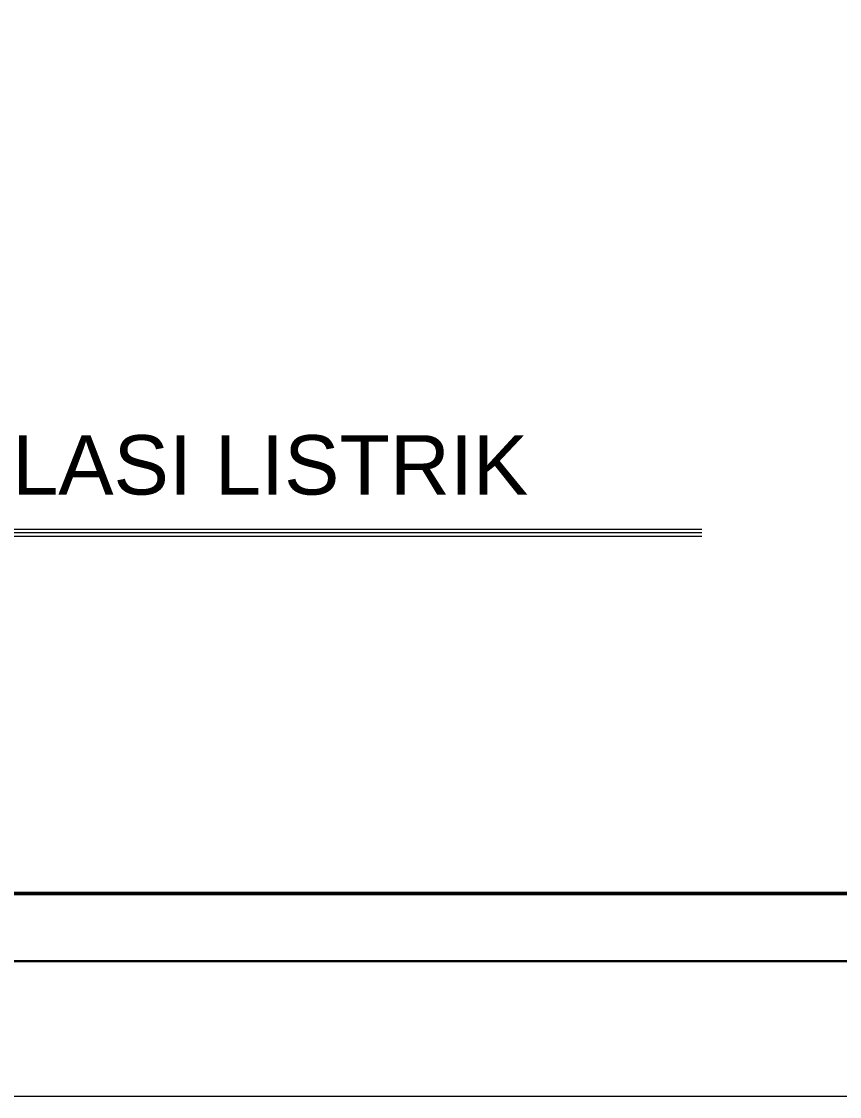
# Model space of a CAD drawing. Header units: centimetres. Extents: x 134057 to 145613, y 5028 to 39996.
# Drawn here: x 141672 to 142450, y 24699 to 25721 of the extents above; entities that cross this region are included whole.
import ezdxf

# ---------------------------------------------------------------- set-up
doc = ezdxf.new("R2010")
doc.units = ezdxf.units.CM
for name, color, linetype, lineweight in [('Kertas', 252, 'Continuous', 20), ('Legenda', 252, 'Continuous', 20), ('TEXT', 3, 'Continuous', 20)]:
    doc.layers.add(name, color=color, linetype=linetype, lineweight=lineweight)
doc.styles.get("Standard").update_dxf_attribs({"font": 'arial.ttf'})

msp = doc.modelspace()

# ---------------------------------------------------------------- linework, layer by layer
at = {"layer": 'Kertas'}
msp.add_lwpolyline([(139416.657, 28519.471), (144754.972, 28519.471), (144754.972, 24699.039), (139416.657, 24699.039)], close=True, dxfattribs=at)
at = {"layer": 'Legenda', "color": 5, "lineweight": 30}
msp.add_lwpolyline([(139609.608, 28326.52), (144626.338, 28326.52), (144626.338, 24827.673), (139609.608, 24827.673)], close=True, dxfattribs=at)
at = {"layer": 'Legenda', "color": 1, "lineweight": 50}
msp.add_lwpolyline([(139673.925, 28262.203), (143725.899, 28262.203), (143725.899, 24891.99), (139673.925, 24891.99)], close=True, dxfattribs=at)
at = {"layer": 'TEXT', "color": 2, "linetype": 'Continuous', "lineweight": 9}
for p, q in [((141177.915, 25238.195), (142319.521, 25238.195)), ((141177.915, 25231.734), (142319.521, 25231.734))]:
    msp.add_line(p, q, dxfattribs=at)
at = {"layer": 'TEXT', "color": 2, "linetype": 'Continuous', "lineweight": 15}
msp.add_line((141189.272, 25234.964), (142319.521, 25234.964), dxfattribs=at)

# ---------------------------------------------------------------- texts
at = {"layer": 'TEXT', "color": 2}
msp.add_text('DENAH INSTALASI LISTRIK', height=56.45376, dxfattribs=at).set_placement((141133.256, 25271.152))

doc.saveas('drawing.dxf')
